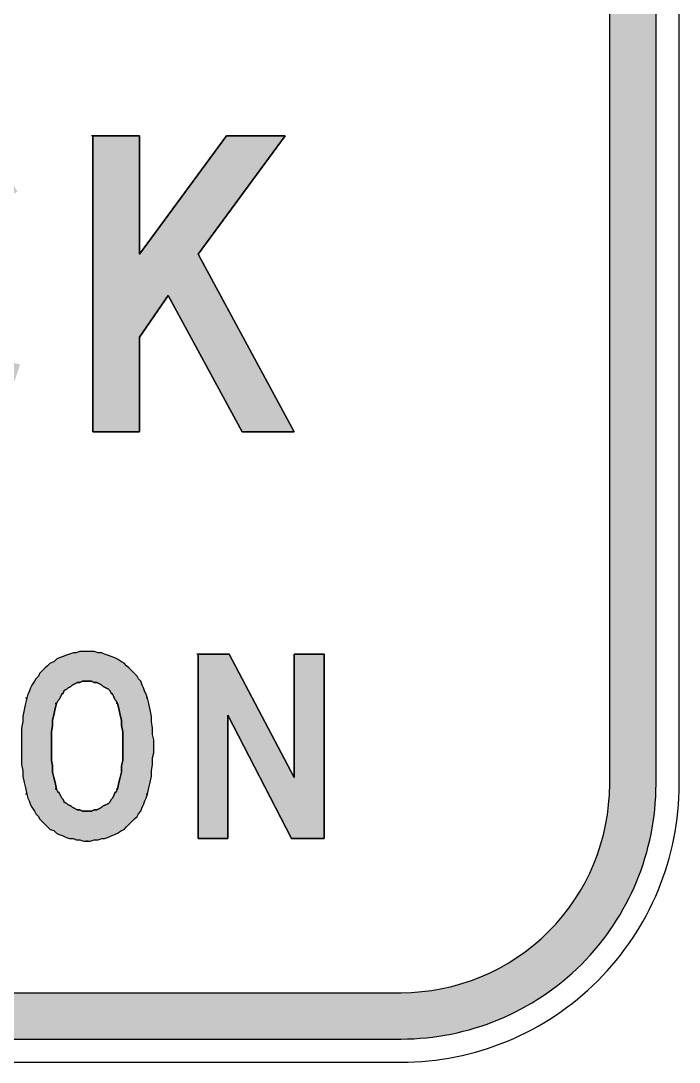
# Model space of a CAD drawing. Extents: x 128 to 264, y 102 to 205.
# Drawn here: x 235.31 to 263.73, y 108.53 to 153.47 of the extents above; entities that cross this region are included whole.
import ezdxf

# ---------------------------------------------------------------- set-up
doc = ezdxf.new("R2010")
doc.units = 0
doc.header["$LTSCALE"] = 12
doc.header["$MEASUREMENT"] = 0
doc.layers.get('0').update_dxf_attribs({"linetype": 'CONTINUOUS'})
doc.layers.add('L25', color=1, linetype='CONTINUOUS')
doc.layers.add('L35', color=3, linetype='CONTINUOUS')

msp = doc.modelspace()

# ---------------------------------------------------------------- hatches: boundary and pattern name
at = {"layer": 'L25'}
h = msp.add_hatch(color=256, dxfattribs=at)
edge = h.paths.add_edge_path(flags=16)
edge.add_line((139.726, 111.527), (251.726, 111.527))
edge.add_arc((251.726, 120.527), 9, 270, 360)
edge.add_line((260.726, 120.527), (260.726, 192.527))
edge.add_arc((251.726, 192.527), 9, 360, 450)
edge.add_line((251.726, 201.527), (139.726, 201.527))
edge.add_arc((139.726, 192.527), 9, 90, 180)
edge.add_line((130.726, 192.527), (130.726, 120.527))
edge.add_arc((139.726, 120.527), 9, 180, 270)
edge = h.paths.add_edge_path()
edge.add_line((139.726, 109.527), (251.726, 109.527))
edge.add_arc((251.726, 120.527), 11, 270, 360)
edge.add_line((262.726, 120.527), (262.726, 192.527))
edge.add_arc((251.726, 192.527), 11, 360, 450)
edge.add_line((251.726, 203.527), (139.726, 203.527))
edge.add_arc((139.726, 192.527), 11, 90, 180)
edge.add_line((128.726, 192.527), (128.726, 120.527))
edge.add_arc((139.726, 120.527), 11, 180, 270)
h = msp.add_hatch(color=256, dxfattribs=at)
h.paths.add_polyline_path([(201.993, 135.727), (207.037, 135.727), (207.205, 135.727), (207.373, 135.727), (207.541, 135.727), (207.765, 135.783), (207.934, 135.839), (208.102, 135.895), (208.27, 135.951), (208.438, 136.007), (208.606, 136.063), (208.774, 136.176), (208.942, 136.288), (209.11, 136.4), (209.223, 136.512), (209.391, 136.624), (209.503, 136.736), (209.671, 136.848), (209.783, 136.96), (209.895, 137.128), (209.951, 137.24), (210.063, 137.409), (210.119, 137.521), (210.231, 137.689), (210.287, 137.857), (210.343, 138.025), (210.399, 138.137), (210.456, 138.305), (210.512, 138.473), (210.512, 138.642), (210.568, 138.81), (210.568, 138.978), (210.568, 139.146), (210.568, 139.314), (210.568, 139.482), (210.512, 139.65), (210.512, 139.818), (210.456, 139.987), (210.399, 140.155), (210.343, 140.323), (210.287, 140.491), (210.231, 140.659), (210.119, 140.771), (210.063, 140.939), (209.951, 141.051), (209.895, 141.22), (209.783, 141.332), (209.671, 141.444), (209.559, 141.612), (209.391, 141.724), (209.279, 141.836), (209.166, 141.892), (208.998, 142.004), (208.886, 142.116), (208.718, 142.172), (208.606, 142.228), (208.438, 142.284), (208.27, 142.34), (208.438, 142.453), (208.55, 142.509), (208.718, 142.621), (208.83, 142.677), (208.942, 142.789), (209.11, 142.901), (209.223, 143.013), (209.335, 143.125), (209.447, 143.237), (209.503, 143.405), (209.615, 143.517), (209.727, 143.686), (209.783, 143.798), (209.895, 143.966), (209.951, 144.134), (210.007, 144.302), (210.063, 144.47), (210.063, 144.638), (210.119, 144.806), (210.119, 144.975), (210.119, 145.143), (210.175, 145.311), (210.119, 145.479), (210.119, 145.647), (210.119, 145.815), (210.063, 145.983), (210.063, 146.152), (210.007, 146.32), (209.951, 146.488), (209.895, 146.656), (209.783, 146.768), (209.727, 146.936), (209.615, 147.104), (209.503, 147.216), (209.447, 147.328), (209.335, 147.497), (209.223, 147.609), (209.11, 147.721), (208.942, 147.833), (208.83, 147.889), (208.718, 148.001), (208.55, 148.113), (208.438, 148.169), (208.27, 148.225), (208.102, 148.281), (207.99, 148.337), (207.821, 148.393), (207.653, 148.449), (207.485, 148.449), (207.317, 148.505), (207.149, 148.505), (207.037, 148.505), (206.981, 148.505), (201.993, 148.505)])
h.paths.add_polyline_path([(204.01, 143.405), (204.01, 146.432), (207.037, 146.432), (207.093, 146.432), (207.205, 146.432), (207.317, 146.432), (207.373, 146.376), (207.541, 146.376), (207.653, 146.264), (207.765, 146.208), (207.821, 146.095), (207.877, 146.039), (207.934, 145.983), (207.99, 145.871), (208.102, 145.759), (208.102, 145.479), (208.158, 145.423), (208.158, 145.311), (208.158, 145.199), (208.102, 145.031), (208.102, 144.919), (208.102, 144.806), (208.046, 144.638), (207.99, 144.526), (207.934, 144.414), (207.877, 144.302), (207.821, 144.19), (207.709, 144.078), (207.653, 144.022), (207.541, 143.91), (207.429, 143.798), (207.317, 143.742), (207.261, 143.686), (207.093, 143.517), (206.869, 143.517), (206.757, 143.461), (206.644, 143.405), (206.532, 143.405), (206.364, 143.405)], flags=16)
h.paths.add_polyline_path([(204.01, 141.332), (206.364, 141.332), (206.532, 141.332), (206.644, 141.332), (206.813, 141.276), (206.925, 141.276), (207.037, 141.22), (207.149, 141.164), (207.317, 141.164), (207.429, 141.051), (207.541, 140.995), (207.653, 140.939), (207.765, 140.827), (207.877, 140.771), (207.934, 140.659), (208.046, 140.547), (208.102, 140.435), (208.214, 140.323), (208.27, 140.211), (208.326, 140.099), (208.382, 139.987), (208.438, 139.818), (208.438, 139.706), (208.494, 139.594), (208.494, 139.426), (208.494, 139.314), (208.494, 139.146), (208.494, 139.034), (208.494, 138.922), (208.494, 138.81), (208.438, 138.754), (208.438, 138.642), (208.382, 138.529), (208.326, 138.417), (208.27, 138.361), (208.214, 138.249), (208.102, 138.193), (208.046, 138.081), (207.934, 138.025), (207.877, 137.969), (207.765, 137.913), (207.653, 137.857), (207.541, 137.801), (207.373, 137.801), (207.261, 137.745), (207.149, 137.745), (204.01, 137.745)], flags=16)
h.paths.add_polyline_path([(219.703, 148.505), (217.685, 148.505), (213.426, 135.727), (215.556, 135.727), (216.733, 139.314), (220.656, 139.314), (221.833, 135.727), (223.962, 135.727)])
h.paths.add_polyline_path([(218.694, 145.199), (219.983, 141.332), (219.927, 141.332), (217.461, 141.332)], flags=16)
h.paths.add_polyline_path([(227.045, 144.806), (226.989, 144.414), (226.933, 144.022), (226.933, 143.63), (226.877, 143.237), (226.877, 142.901), (226.821, 142.509), (226.821, 142.116), (226.821, 141.724), (226.877, 141.332), (226.877, 140.939), (226.933, 140.547), (226.933, 140.155), (226.989, 139.818), (227.045, 139.426), (227.101, 139.034), (227.157, 138.866), (227.213, 138.642), (227.269, 138.473), (227.325, 138.305), (227.381, 138.137), (227.493, 137.969), (227.549, 137.801), (227.661, 137.633), (227.773, 137.465), (227.885, 137.296), (227.998, 137.128), (228.11, 137.016), (228.222, 136.848), (228.39, 136.736), (228.502, 136.624), (228.67, 136.512), (228.838, 136.4), (228.95, 136.288), (229.118, 136.176), (229.287, 136.063), (229.455, 136.007), (229.623, 135.895), (229.791, 135.839), (229.959, 135.783), (230.183, 135.727), (230.351, 135.671), (230.52, 135.671), (230.688, 135.615), (230.912, 135.615), (231.08, 135.559), (231.248, 135.559), (231.472, 135.559), (231.64, 135.615), (231.809, 135.615), (232.033, 135.671), (232.201, 135.671), (232.369, 135.727), (232.537, 135.783), (232.761, 135.839), (232.929, 135.895), (233.098, 136.007), (233.266, 136.063), (233.434, 136.176), (233.546, 136.288), (233.714, 136.4), (233.882, 136.512), (233.994, 136.624), (234.162, 136.736), (234.275, 136.848), (234.443, 137.016), (234.555, 137.128), (234.667, 137.296), (234.779, 137.465), (234.835, 137.633), (234.947, 137.801), (235.059, 137.969), (235.115, 138.137), (235.171, 138.305), (235.227, 138.473), (235.283, 138.642), (233.316, 139.133), (233.21, 138.922), (233.154, 138.81), (233.098, 138.698), (233.042, 138.585), (232.929, 138.473), (232.836, 138.287), (232.649, 138.193), (232.593, 138.081), (232.481, 138.025), (232.313, 137.913), (232.201, 137.857), (232.089, 137.801), (231.977, 137.745), (231.809, 137.689), (231.696, 137.689), (231.528, 137.633), (231.416, 137.633), (231.248, 137.633), (231.136, 137.633), (230.968, 137.633), (230.856, 137.689), (230.744, 137.689), (230.576, 137.745), (230.463, 137.801), (230.351, 137.857), (230.183, 137.913), (230.071, 138.025), (229.959, 138.081), (229.847, 138.193), (229.735, 138.249), (229.679, 138.361), (229.567, 138.473), (229.455, 138.585), (229.399, 138.754), (229.343, 138.866), (229.287, 138.978), (229.231, 139.146), (229.137, 139.333), (229.062, 139.706), (229.006, 140.043), (228.95, 140.379), (228.894, 140.659), (228.894, 140.995), (228.838, 141.332), (228.838, 141.612), (228.838, 141.948), (228.838, 142.284), (228.838, 142.565), (228.838, 142.901), (228.894, 143.237), (228.894, 143.517), (228.95, 143.854), (229.006, 144.19), (229.062, 144.47), (229.118, 144.806), (229.174, 144.919), (229.231, 145.087), (229.287, 145.199), (229.343, 145.367), (229.399, 145.479), (229.455, 145.591), (229.567, 145.703), (229.679, 145.815), (229.735, 145.927), (229.847, 146.039), (229.959, 146.152), (230.071, 146.208), (230.183, 146.264), (230.351, 146.376), (230.463, 146.432), (230.576, 146.488), (230.744, 146.488), (230.856, 146.544), (230.968, 146.544), (231.136, 146.6), (231.248, 146.6), (231.416, 146.6), (231.528, 146.544), (231.696, 146.544), (231.809, 146.488), (231.977, 146.488), (232.089, 146.432), (232.201, 146.376), (232.313, 146.264), (232.582, 146.174), (232.649, 146.039), (232.761, 145.927), (232.873, 145.815), (232.986, 145.703), (233.042, 145.591), (233.154, 145.479), (233.21, 145.311), (233.266, 145.199), (235.171, 146.095), (235.059, 146.264), (235.003, 146.432), (234.891, 146.6), (234.779, 146.768), (234.667, 146.88), (234.555, 147.048), (234.443, 147.216), (234.275, 147.328), (234.162, 147.497), (233.994, 147.609), (233.882, 147.721), (233.714, 147.833), (233.546, 147.945), (233.434, 148.057), (233.266, 148.113), (233.098, 148.225), (232.929, 148.281), (232.761, 148.393), (232.537, 148.449), (232.369, 148.505), (232.201, 148.505), (232.033, 148.561), (231.809, 148.617), (231.64, 148.617), (231.472, 148.617), (231.248, 148.617), (231.08, 148.617), (230.912, 148.617), (230.688, 148.617), (230.52, 148.561), (230.351, 148.505), (230.183, 148.505), (229.959, 148.449), (229.791, 148.393), (229.623, 148.281), (229.455, 148.225), (229.287, 148.113), (229.118, 148.057), (228.95, 147.945), (228.838, 147.833), (228.67, 147.721), (228.502, 147.609), (228.39, 147.497), (228.222, 147.328), (228.11, 147.216), (227.998, 147.048), (227.885, 146.936), (227.773, 146.768), (227.661, 146.6), (227.549, 146.432), (227.493, 146.264), (227.381, 146.095), (227.325, 145.927), (227.269, 145.759), (227.213, 145.535), (227.157, 145.367), (227.101, 145.199)])
h.paths.add_polyline_path([(238.422, 135.727), (240.439, 135.727), (240.439, 139.818), (241.672, 141.612), (244.867, 135.727), (247.109, 135.727), (242.961, 143.405), (246.716, 148.505), (244.194, 148.505), (240.439, 143.405), (240.439, 148.505), (238.422, 148.505)])
h = msp.add_hatch(color=256, dxfattribs=at)
h.paths.add_polyline_path([(241, 122.668), (241, 122.948), (240.944, 123.228), (240.944, 123.452), (240.888, 123.733), (240.832, 124.013), (240.776, 124.237), (240.72, 124.405), (240.664, 124.517), (240.608, 124.685), (240.552, 124.797), (240.495, 124.966), (240.383, 125.078), (240.327, 125.19), (240.215, 125.302), (240.103, 125.414), (239.991, 125.526), (239.879, 125.638), (239.767, 125.75), (239.655, 125.806), (239.487, 125.918), (239.375, 125.974), (239.206, 126.03), (239.094, 126.086), (238.926, 126.142), (238.814, 126.199), (238.646, 126.199), (238.478, 126.255), (238.31, 126.255), (238.198, 126.255), (238.03, 126.255), (237.861, 126.255), (237.693, 126.199), (237.581, 126.199), (237.413, 126.142), (237.245, 126.086), (237.133, 126.03), (236.965, 125.974), (236.853, 125.918), (236.74, 125.806), (236.572, 125.75), (236.46, 125.638), (236.348, 125.526), (236.236, 125.414), (236.124, 125.302), (236.068, 125.19), (235.956, 125.078), (235.9, 124.966), (235.788, 124.797), (235.732, 124.685), (235.676, 124.517), (235.62, 124.405), (235.564, 124.237), (235.508, 124.013), (235.451, 123.733), (235.395, 123.452), (235.395, 123.228), (235.339, 122.948), (235.339, 122.668), (235.339, 122.444), (235.339, 122.163), (235.339, 121.883), (235.339, 121.659), (235.339, 121.379), (235.395, 121.098), (235.395, 120.874), (235.451, 120.594), (235.508, 120.37), (235.564, 120.09), (235.62, 119.922), (235.676, 119.809), (235.732, 119.641), (235.788, 119.529), (235.9, 119.361), (235.956, 119.249), (236.068, 119.137), (236.124, 119.025), (236.236, 118.913), (236.348, 118.801), (236.46, 118.689), (236.572, 118.576), (236.74, 118.52), (236.853, 118.408), (236.965, 118.352), (237.133, 118.296), (237.245, 118.24), (237.413, 118.184), (237.581, 118.184), (237.693, 118.128), (237.861, 118.128), (238.03, 118.072), (238.198, 118.072), (238.31, 118.072), (238.478, 118.128), (238.646, 118.128), (238.814, 118.184), (238.926, 118.184), (239.094, 118.24), (239.206, 118.296), (239.375, 118.352), (239.487, 118.408), (239.655, 118.52), (239.767, 118.576), (239.879, 118.689), (239.991, 118.801), (240.103, 118.913), (240.215, 119.025), (240.327, 119.137), (240.383, 119.249), (240.495, 119.361), (240.552, 119.529), (240.608, 119.641), (240.664, 119.809), (240.72, 119.922), (240.776, 120.09), (240.832, 120.37), (240.888, 120.594), (240.944, 120.874), (240.944, 121.098), (241, 121.379), (241, 121.659), (241.056, 121.883), (241.056, 122.163), (241.056, 122.444)])
h.paths.add_polyline_path([(236.628, 122.556), (236.628, 122.78), (236.684, 123.06), (236.684, 123.284), (236.74, 123.508), (236.797, 123.789), (236.853, 124.013), (236.909, 124.125), (236.965, 124.181), (237.021, 124.293), (237.077, 124.405), (237.133, 124.461), (237.189, 124.573), (237.301, 124.629), (237.357, 124.685), (237.469, 124.741), (237.525, 124.797), (237.637, 124.853), (237.749, 124.91), (237.861, 124.91), (237.973, 124.966), (238.086, 124.966), (238.198, 124.966), (238.31, 124.966), (238.366, 124.966), (238.478, 124.91), (238.59, 124.91), (238.702, 124.853), (238.814, 124.797), (238.87, 124.741), (238.982, 124.685), (239.094, 124.629), (239.15, 124.573), (239.206, 124.461), (239.263, 124.405), (239.319, 124.293), (239.375, 124.181), (239.431, 124.125), (239.487, 124.013), (239.543, 123.789), (239.599, 123.508), (239.655, 123.284), (239.655, 123.06), (239.711, 122.78), (239.711, 122.556), (239.711, 122.275), (239.711, 122.051), (239.711, 121.771), (239.711, 121.547), (239.655, 121.323), (239.655, 121.042), (239.599, 120.818), (239.543, 120.594), (239.487, 120.314), (239.431, 120.202), (239.375, 120.146), (239.319, 120.034), (239.263, 119.922), (239.206, 119.865), (239.15, 119.753), (239.094, 119.697), (238.982, 119.641), (238.87, 119.585), (238.814, 119.529), (238.702, 119.473), (238.59, 119.417), (238.478, 119.417), (238.366, 119.361), (238.31, 119.361), (238.198, 119.361), (238.142, 119.361), (238.086, 119.361), (237.973, 119.361), (237.861, 119.417), (237.749, 119.417), (237.637, 119.473), (237.525, 119.529), (237.469, 119.585), (237.357, 119.641), (237.301, 119.697), (237.189, 119.753), (237.133, 119.865), (237.077, 119.922), (237.021, 120.034), (236.965, 120.146), (236.909, 120.202), (236.853, 120.314), (236.797, 120.594), (236.74, 120.818), (236.684, 121.042), (236.684, 121.323), (236.628, 121.547), (236.628, 121.771), (236.628, 122.051), (236.628, 122.275)], flags=16)
h.paths.add_polyline_path([(244.25, 123.508), (246.997, 118.184), (248.398, 118.184), (248.398, 126.142), (247.109, 126.142), (247.109, 120.818), (244.307, 126.142), (242.961, 126.142), (242.961, 118.184), (244.25, 118.184)])

# ---------------------------------------------------------------- linework, layer by layer
at = {"color": 1}
for p, q in [((238.422, 148.505), (238.366, 148.505)), ((238.422, 148.505), (240.439, 148.505)), ((238.422, 135.727), (238.422, 148.505)), ((240.439, 143.405), (244.194, 148.505)), ((240.439, 148.505), (240.439, 143.405)), ((246.716, 148.505), (242.961, 143.405)), ((244.194, 148.505), (246.716, 148.505)), ((242.961, 143.405), (247.109, 135.727)), ((241.672, 141.612), (240.439, 139.818)), ((244.867, 135.727), (241.672, 141.612)), ((240.439, 139.818), (240.439, 135.727)), ((240.439, 135.727), (238.422, 135.727)), ((247.109, 135.727), (244.867, 135.727)), ((236.853, 125.918), (236.74, 125.806)), ((236.965, 125.974), (236.853, 125.918)), ((237.133, 126.03), (236.965, 125.974)), ((237.245, 126.086), (237.133, 126.03)), ((237.413, 126.142), (237.245, 126.086)), ((237.581, 126.199), (237.413, 126.142)), ((237.693, 126.199), (237.581, 126.199)), ((237.861, 126.255), (237.693, 126.199)), ((238.03, 126.255), (237.861, 126.255)), ((238.198, 126.255), (238.03, 126.255)), ((238.198, 126.255), (238.142, 126.255)), ((238.31, 126.255), (238.198, 126.255)), ((238.478, 126.255), (238.31, 126.255)), ((238.646, 126.199), (238.478, 126.255)), ((238.814, 126.199), (238.646, 126.199)), ((238.926, 126.142), (238.814, 126.199)), ((239.094, 126.086), (238.926, 126.142)), ((239.206, 126.03), (239.094, 126.086)), ((239.375, 125.974), (239.206, 126.03)), ((239.487, 125.918), (239.375, 125.974)), ((239.655, 125.806), (239.487, 125.918)), ((242.961, 126.142), (242.905, 126.142)), ((242.961, 118.184), (242.961, 126.142)), ((242.961, 126.142), (244.307, 126.142)), ((244.307, 126.142), (247.109, 120.818)), ((247.109, 126.142), (248.398, 126.142)), ((247.109, 120.818), (247.109, 126.142)), ((248.398, 126.142), (248.398, 118.184)), ((236.236, 125.414), (236.124, 125.302)), ((236.348, 125.526), (236.236, 125.414)), ((236.46, 125.638), (236.348, 125.526)), ((236.572, 125.75), (236.46, 125.638)), ((236.74, 125.806), (236.572, 125.75)), ((239.767, 125.75), (239.655, 125.806)), ((239.879, 125.638), (239.767, 125.75)), ((239.991, 125.526), (239.879, 125.638)), ((240.103, 125.414), (239.991, 125.526)), ((240.215, 125.302), (240.103, 125.414)), ((235.9, 124.966), (235.788, 124.797)), ((235.956, 125.078), (235.9, 124.966)), ((236.068, 125.19), (235.956, 125.078)), ((236.124, 125.302), (236.068, 125.19)), ((237.973, 124.966), (237.861, 124.91)), ((238.086, 124.966), (237.973, 124.966)), ((238.198, 124.966), (238.086, 124.966)), ((238.198, 124.966), (238.142, 124.966)), ((238.31, 124.966), (238.198, 124.966)), ((238.366, 124.966), (238.31, 124.966)), ((238.478, 124.91), (238.366, 124.966)), ((240.327, 125.19), (240.215, 125.302)), ((240.383, 125.078), (240.327, 125.19)), ((240.495, 124.966), (240.383, 125.078)), ((240.552, 124.797), (240.495, 124.966)), ((235.676, 124.517), (235.62, 124.405)), ((235.732, 124.685), (235.676, 124.517)), ((235.788, 124.797), (235.732, 124.685)), ((237.189, 124.573), (237.133, 124.461)), ((237.301, 124.629), (237.189, 124.573)), ((237.357, 124.685), (237.301, 124.629)), ((237.469, 124.741), (237.357, 124.685)), ((237.525, 124.797), (237.469, 124.741)), ((237.637, 124.853), (237.525, 124.797)), ((237.749, 124.91), (237.637, 124.853)), ((237.861, 124.91), (237.749, 124.91)), ((238.59, 124.91), (238.478, 124.91)), ((238.702, 124.853), (238.59, 124.91)), ((238.814, 124.797), (238.702, 124.853)), ((238.87, 124.741), (238.814, 124.797)), ((238.982, 124.685), (238.87, 124.741)), ((239.094, 124.629), (238.982, 124.685)), ((239.15, 124.573), (239.094, 124.629)), ((239.206, 124.461), (239.15, 124.573)), ((240.608, 124.685), (240.552, 124.797)), ((240.664, 124.517), (240.608, 124.685)), ((240.72, 124.405), (240.664, 124.517)), ((235.564, 124.237), (235.508, 124.237)), ((235.564, 124.237), (235.508, 124.013)), ((235.62, 124.405), (235.564, 124.237)), ((236.909, 124.125), (236.853, 124.013)), ((236.965, 124.181), (236.909, 124.125)), ((237.021, 124.293), (236.965, 124.181)), ((237.077, 124.405), (237.021, 124.293)), ((237.133, 124.461), (237.077, 124.405)), ((239.263, 124.405), (239.206, 124.461)), ((239.319, 124.293), (239.263, 124.405)), ((239.375, 124.181), (239.319, 124.293)), ((239.431, 124.125), (239.375, 124.181)), ((239.487, 124.013), (239.431, 124.125)), ((240.776, 124.237), (240.72, 124.405)), ((240.776, 124.237), (240.72, 124.237)), ((240.832, 124.013), (240.776, 124.237)), ((235.451, 123.733), (235.395, 123.452)), ((235.508, 124.013), (235.451, 123.733)), ((236.797, 123.789), (236.74, 123.508)), ((236.853, 124.013), (236.797, 124.013)), ((236.853, 124.013), (236.797, 123.789)), ((239.487, 124.013), (239.431, 124.013)), ((239.543, 123.789), (239.487, 124.013)), ((239.599, 123.508), (239.543, 123.789)), ((240.888, 123.733), (240.832, 124.013)), ((240.944, 123.452), (240.888, 123.733)), ((235.395, 123.228), (235.339, 122.948)), ((235.395, 123.452), (235.395, 123.228)), ((236.74, 123.508), (236.684, 123.284)), ((236.684, 123.284), (236.684, 123.06)), ((239.655, 123.284), (239.599, 123.508)), ((239.655, 123.06), (239.655, 123.284)), ((240.944, 123.228), (240.944, 123.452)), ((241, 122.948), (240.944, 123.228)), ((244.25, 123.508), (244.25, 118.184)), ((246.997, 118.184), (244.25, 123.508)), ((235.339, 122.948), (235.339, 122.668)), ((236.684, 123.06), (236.628, 122.78)), ((236.628, 122.78), (236.628, 122.556)), ((239.711, 122.78), (239.655, 123.06)), ((239.711, 122.556), (239.711, 122.78)), ((241, 122.668), (241, 122.948)), ((235.339, 122.668), (235.339, 122.444)), ((235.339, 122.444), (235.339, 122.163)), ((236.628, 122.556), (236.628, 122.275)), ((236.628, 122.275), (236.628, 122.051)), ((239.711, 122.275), (239.711, 122.556)), ((239.711, 122.051), (239.711, 122.275)), ((241.056, 122.444), (241, 122.668)), ((241.056, 122.163), (241.056, 122.444)), ((235.339, 122.163), (235.339, 121.883)), ((235.339, 121.883), (235.339, 121.659)), ((236.628, 122.051), (236.628, 121.771)), ((239.711, 121.771), (239.711, 122.051)), ((241, 121.659), (241.056, 121.883)), ((241.056, 121.883), (241.056, 122.163)), ((235.339, 121.659), (235.339, 121.379)), ((235.339, 121.379), (235.395, 121.098)), ((236.628, 121.771), (236.628, 121.547)), ((236.628, 121.547), (236.684, 121.323)), ((239.655, 121.323), (239.711, 121.547)), ((239.711, 121.547), (239.711, 121.771)), ((240.944, 121.098), (241, 121.379)), ((241, 121.379), (241, 121.659)), ((235.395, 121.098), (235.395, 120.874)), ((236.684, 121.323), (236.684, 121.042)), ((236.684, 121.042), (236.74, 120.818)), ((239.599, 120.818), (239.655, 121.042)), ((239.655, 121.042), (239.655, 121.323)), ((240.944, 120.874), (240.944, 121.098)), ((235.395, 120.874), (235.451, 120.594)), ((235.451, 120.594), (235.508, 120.37)), ((236.74, 120.818), (236.797, 120.594)), ((236.797, 120.594), (236.853, 120.314)), ((239.487, 120.314), (239.543, 120.594)), ((239.543, 120.594), (239.599, 120.818)), ((240.832, 120.37), (240.888, 120.594)), ((240.888, 120.594), (240.944, 120.874)), ((235.508, 120.37), (235.564, 120.09)), ((235.564, 120.09), (235.508, 120.09)), ((235.564, 120.09), (235.62, 119.922)), ((236.853, 120.314), (236.797, 120.314)), ((236.853, 120.314), (236.909, 120.202)), ((236.909, 120.202), (236.965, 120.146)), ((236.965, 120.146), (237.021, 120.034)), ((237.021, 120.034), (237.077, 119.922)), ((239.263, 119.922), (239.319, 120.034)), ((239.319, 120.034), (239.375, 120.146)), ((239.375, 120.146), (239.431, 120.202)), ((239.487, 120.314), (239.431, 120.314)), ((239.431, 120.202), (239.487, 120.314)), ((240.776, 120.09), (240.72, 120.09)), ((240.72, 119.922), (240.776, 120.09)), ((240.776, 120.09), (240.832, 120.37)), ((235.62, 119.922), (235.676, 119.809)), ((235.676, 119.809), (235.732, 119.641)), ((235.732, 119.641), (235.788, 119.529)), ((237.077, 119.922), (237.133, 119.865)), ((237.133, 119.865), (237.189, 119.753)), ((237.189, 119.753), (237.301, 119.697)), ((237.301, 119.697), (237.357, 119.641)), ((237.357, 119.641), (237.469, 119.585)), ((237.469, 119.585), (237.525, 119.529)), ((238.814, 119.529), (238.87, 119.585)), ((238.87, 119.585), (238.982, 119.641)), ((238.982, 119.641), (239.094, 119.697)), ((239.094, 119.697), (239.15, 119.753)), ((239.15, 119.753), (239.206, 119.865)), ((239.206, 119.865), (239.263, 119.922)), ((240.552, 119.529), (240.608, 119.641)), ((240.608, 119.641), (240.664, 119.809)), ((240.664, 119.809), (240.72, 119.922)), ((235.788, 119.529), (235.9, 119.361)), ((235.9, 119.361), (235.956, 119.249)), ((235.956, 119.249), (236.068, 119.137)), ((236.068, 119.137), (236.124, 119.025)), ((237.525, 119.529), (237.637, 119.473)), ((237.637, 119.473), (237.749, 119.417)), ((237.749, 119.417), (237.861, 119.417)), ((237.861, 119.417), (237.973, 119.361)), ((237.973, 119.361), (238.086, 119.361)), ((238.086, 119.361), (238.198, 119.361)), ((238.198, 119.361), (238.142, 119.361)), ((238.198, 119.361), (238.31, 119.361)), ((238.31, 119.361), (238.366, 119.361)), ((238.366, 119.361), (238.478, 119.417)), ((238.478, 119.417), (238.59, 119.417)), ((238.59, 119.417), (238.702, 119.473)), ((238.702, 119.473), (238.814, 119.529)), ((240.215, 119.025), (240.327, 119.137)), ((240.327, 119.137), (240.383, 119.249)), ((240.383, 119.249), (240.495, 119.361)), ((240.495, 119.361), (240.552, 119.529)), ((236.124, 119.025), (236.236, 118.913)), ((236.236, 118.913), (236.348, 118.801)), ((236.348, 118.801), (236.46, 118.689)), ((236.46, 118.689), (236.572, 118.576)), ((239.767, 118.576), (239.879, 118.689)), ((239.879, 118.689), (239.991, 118.801)), ((239.991, 118.801), (240.103, 118.913)), ((240.103, 118.913), (240.215, 119.025)), ((236.572, 118.576), (236.74, 118.52)), ((236.74, 118.52), (236.853, 118.408)), ((236.853, 118.408), (236.965, 118.352)), ((236.965, 118.352), (237.133, 118.296)), ((237.133, 118.296), (237.245, 118.24)), ((237.245, 118.24), (237.413, 118.184)), ((238.926, 118.184), (239.094, 118.24)), ((239.094, 118.24), (239.206, 118.296)), ((239.206, 118.296), (239.375, 118.352)), ((239.375, 118.352), (239.487, 118.408)), ((239.487, 118.408), (239.655, 118.52)), ((239.655, 118.52), (239.767, 118.576)), ((237.413, 118.184), (237.581, 118.184)), ((237.581, 118.184), (237.693, 118.128)), ((237.693, 118.128), (237.861, 118.128)), ((237.861, 118.128), (238.03, 118.072)), ((238.03, 118.072), (238.198, 118.072)), ((238.198, 118.072), (238.142, 118.072)), ((238.198, 118.072), (238.31, 118.072)), ((238.31, 118.072), (238.478, 118.128)), ((238.478, 118.128), (238.646, 118.128)), ((238.646, 118.128), (238.814, 118.184)), ((238.814, 118.184), (238.926, 118.184)), ((244.25, 118.184), (242.961, 118.184)), ((248.398, 118.184), (246.997, 118.184))]:
    msp.add_line(p, q, dxfattribs=at)
at = {"layer": 'L25'}
for points in [[(242.961, 143.405), (246.716, 148.505), (244.194, 148.505), (240.439, 143.405), (240.439, 148.505), (238.422, 148.505), (238.422, 135.727), (240.439, 135.727), (240.439, 139.818), (241.672, 141.612), (244.867, 135.727), (247.109, 135.727)], [(241, 122.668), (241, 122.948), (240.944, 123.228), (240.944, 123.452), (240.888, 123.733), (240.832, 124.013), (240.776, 124.237), (240.72, 124.405), (240.664, 124.517), (240.608, 124.685), (240.552, 124.797), (240.495, 124.966), (240.383, 125.078), (240.327, 125.19), (240.215, 125.302), (240.103, 125.414), (239.991, 125.526), (239.879, 125.638), (239.767, 125.75), (239.655, 125.806), (239.487, 125.918), (239.375, 125.974), (239.206, 126.03), (239.094, 126.086), (238.926, 126.142), (238.814, 126.199), (238.646, 126.199), (238.478, 126.255), (238.31, 126.255), (238.198, 126.255), (238.03, 126.255), (237.861, 126.255), (237.693, 126.199), (237.581, 126.199), (237.413, 126.142), (237.245, 126.086), (237.133, 126.03), (236.965, 125.974), (236.853, 125.918), (236.74, 125.806), (236.572, 125.75), (236.46, 125.638), (236.348, 125.526), (236.236, 125.414), (236.124, 125.302), (236.068, 125.19), (235.956, 125.078), (235.9, 124.966), (235.788, 124.797), (235.732, 124.685), (235.676, 124.517), (235.62, 124.405), (235.564, 124.237), (235.508, 124.013), (235.451, 123.733), (235.395, 123.452), (235.395, 123.228), (235.339, 122.948), (235.339, 122.668), (235.339, 122.444), (235.339, 122.163), (235.339, 121.883), (235.339, 121.659), (235.339, 121.379), (235.395, 121.098), (235.395, 120.874), (235.451, 120.594), (235.508, 120.37), (235.564, 120.09), (235.62, 119.922), (235.676, 119.809), (235.732, 119.641), (235.788, 119.529), (235.9, 119.361), (235.956, 119.249), (236.068, 119.137), (236.124, 119.025), (236.236, 118.913), (236.348, 118.801), (236.46, 118.689), (236.572, 118.576), (236.74, 118.52), (236.853, 118.408), (236.965, 118.352), (237.133, 118.296), (237.245, 118.24), (237.413, 118.184), (237.581, 118.184), (237.693, 118.128), (237.861, 118.128), (238.03, 118.072), (238.198, 118.072), (238.31, 118.072), (238.478, 118.128), (238.646, 118.128), (238.814, 118.184), (238.926, 118.184), (239.094, 118.24), (239.206, 118.296), (239.375, 118.352), (239.487, 118.408), (239.655, 118.52), (239.767, 118.576), (239.879, 118.689), (239.991, 118.801), (240.103, 118.913), (240.215, 119.025), (240.327, 119.137), (240.383, 119.249), (240.495, 119.361), (240.552, 119.529), (240.608, 119.641), (240.664, 119.809), (240.72, 119.922), (240.776, 120.09), (240.832, 120.37), (240.888, 120.594), (240.944, 120.874), (240.944, 121.098), (241, 121.379), (241, 121.659), (241.056, 121.883), (241.056, 122.163), (241.056, 122.444)], [(244.25, 123.508), (246.997, 118.184), (248.398, 118.184), (248.398, 126.142), (247.109, 126.142), (247.109, 120.818), (244.307, 126.142), (242.961, 126.142), (242.961, 118.184), (244.25, 118.184)], [(236.628, 122.556), (236.628, 122.78), (236.684, 123.06), (236.684, 123.284), (236.74, 123.508), (236.797, 123.789), (236.853, 124.013), (236.909, 124.125), (236.965, 124.181), (237.021, 124.293), (237.077, 124.405), (237.133, 124.461), (237.189, 124.573), (237.301, 124.629), (237.357, 124.685), (237.469, 124.741), (237.525, 124.797), (237.637, 124.853), (237.749, 124.91), (237.861, 124.91), (237.973, 124.966), (238.086, 124.966), (238.198, 124.966), (238.31, 124.966), (238.366, 124.966), (238.478, 124.91), (238.59, 124.91), (238.702, 124.853), (238.814, 124.797), (238.87, 124.741), (238.982, 124.685), (239.094, 124.629), (239.15, 124.573), (239.206, 124.461), (239.263, 124.405), (239.319, 124.293), (239.375, 124.181), (239.431, 124.125), (239.487, 124.013), (239.543, 123.789), (239.599, 123.508), (239.655, 123.284), (239.655, 123.06), (239.711, 122.78), (239.711, 122.556), (239.711, 122.275), (239.711, 122.051), (239.711, 121.771), (239.711, 121.547), (239.655, 121.323), (239.655, 121.042), (239.599, 120.818), (239.543, 120.594), (239.487, 120.314), (239.431, 120.202), (239.375, 120.146), (239.319, 120.034), (239.263, 119.922), (239.206, 119.865), (239.15, 119.753), (239.094, 119.697), (238.982, 119.641), (238.87, 119.585), (238.814, 119.529), (238.702, 119.473), (238.59, 119.417), (238.478, 119.417), (238.366, 119.361), (238.31, 119.361), (238.198, 119.361), (238.142, 119.361), (238.086, 119.361), (237.973, 119.361), (237.861, 119.417), (237.749, 119.417), (237.637, 119.473), (237.525, 119.529), (237.469, 119.585), (237.357, 119.641), (237.301, 119.697), (237.189, 119.753), (237.133, 119.865), (237.077, 119.922), (237.021, 120.034), (236.965, 120.146), (236.909, 120.202), (236.853, 120.314), (236.797, 120.594), (236.74, 120.818), (236.684, 121.042), (236.684, 121.323), (236.628, 121.547), (236.628, 121.771), (236.628, 122.051), (236.628, 122.275)]]:
    msp.add_lwpolyline(points, close=True, dxfattribs=at)
at = {"layer": 'L35'}
for points in [[(139.726, 108.527), (251.726, 108.527, 0.414214), (263.726, 120.527), (263.726, 192.527, 0.414214), (251.726, 204.527), (139.726, 204.527, 0.414214), (127.726, 192.527), (127.726, 120.527, 0.414214)], [(139.726, 109.527), (251.726, 109.527, 0.414214), (262.726, 120.527), (262.726, 192.527, 0.414214), (251.726, 203.527), (139.726, 203.527, 0.414214), (128.726, 192.527), (128.726, 120.527, 0.414214)], [(139.726, 111.527), (251.726, 111.527, 0.414214), (260.726, 120.527), (260.726, 192.527, 0.414214), (251.726, 201.527), (139.726, 201.527, 0.414214), (130.726, 192.527), (130.726, 120.527, 0.414214)]]:
    msp.add_lwpolyline(points, format="xyb", close=True, dxfattribs=at)

doc.saveas('drawing.dxf')
